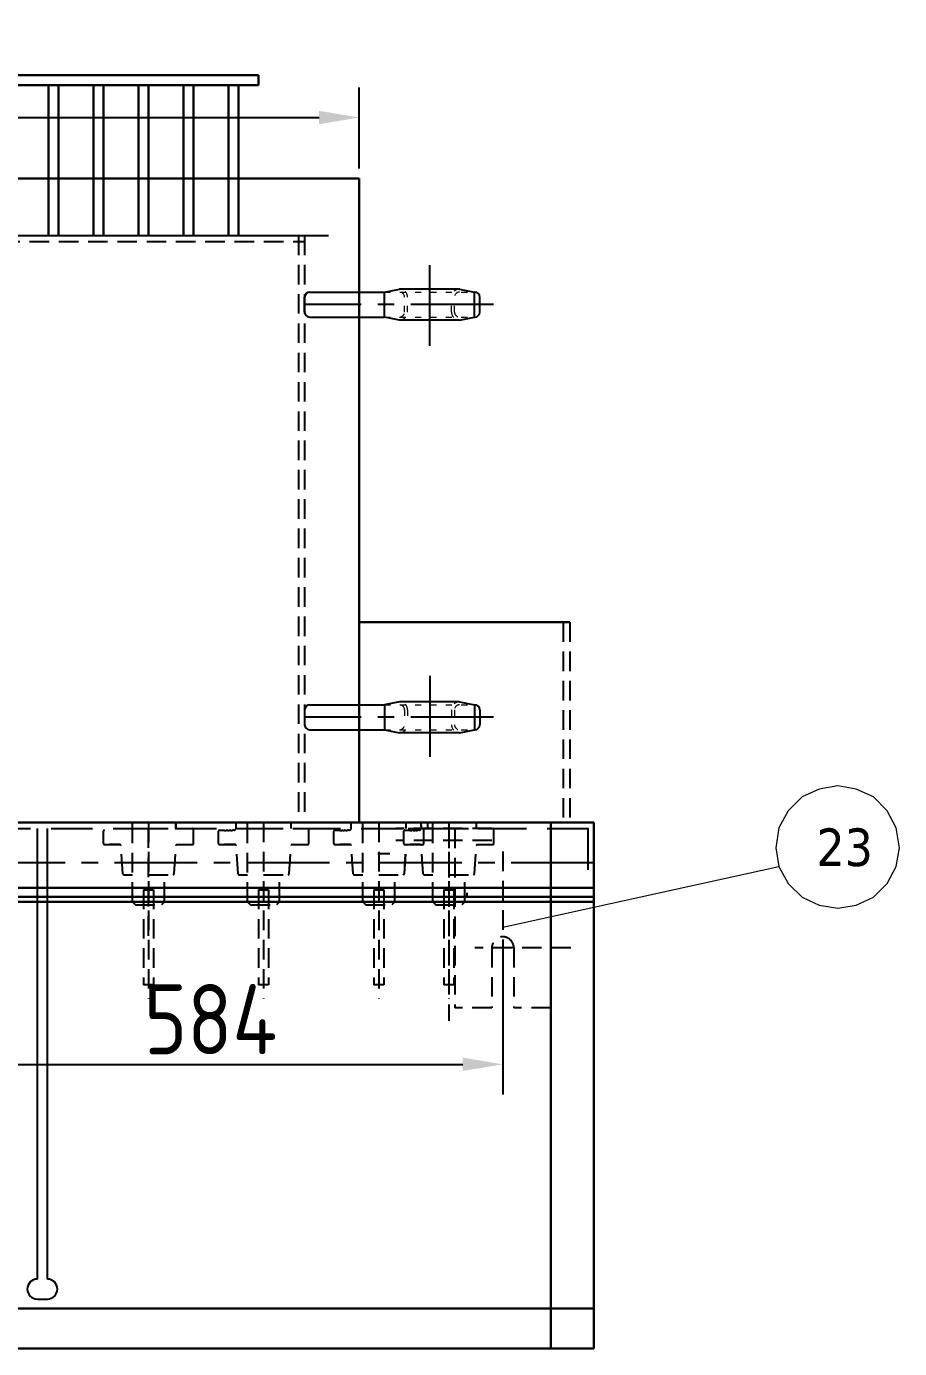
# Model space of a CAD drawing. Header units: millimetres. Extents: x 70841 to 133731, y -170061 to -164340.
# Drawn here: x 81846 to 82718, y -168938 to -167619 of the extents above; entities that cross this region are included whole.
import ezdxf

# ---------------------------------------------------------------- set-up
doc = ezdxf.new("R2010")
doc.units = ezdxf.units.MM
doc.header["$LTSCALE"] = 13
for name, pattern in [('ACAD_ISO03W100', [1.18, 0.47, -0.71]), ('CENTERX2', [101.6, 63.5, -12.7, 12.7, -12.7]), ('DASHED', [0.75, 0.5, -0.25]), ('HIDDEN', [9.525, 6.35, -3.175])]:
    doc.linetypes.add(name, pattern=pattern)
for name, color, linetype in [('1', 4, 'Continuous'), ('4虚线层', 6, 'DASHED'), ('粗实线', 4, 'Continuous'), ('细实线', 2, 'Continuous'), ('虚线', 6, 'HIDDEN'), ('铁心虚线', 1, 'DASHED')]:
    doc.layers.add(name, color=color, linetype=linetype)
doc.layers.add('标注、文本', color=3, linetype='Continuous', lineweight=25)
doc.layers.add('铁心', color=3, linetype='Continuous', lineweight=0)
doc.styles.get("Standard").update_dxf_attribs({"font": 'gbenor.shx', "bigfont": 'gbcbig.shx'})
doc.styles.add('Tahoma$001', font='tahoma.ttf', dxfattribs={"height": 2.159784})
doc.dimstyles.new('1-15', dxfattribs={"dimscale": 20, "dimtxt": 3.5, "dimasz": 2, "dimexe": 1.5, "dimexo": 0.5, "dimgap": 0.5, "dimtad": 1, "dimtoh": 1, "dimdec": 1, "dimdsep": 46, "dimtxsty": 'Standard', "dimcen": 2.5, "dimclrd": 3, "dimclre": 3, "dimclrt": 3, "dimadec": 0, "dimazin": 2, "dimtfac": 1, "dimtdec": 1, "dimtmove": 0, "dimatfit": 2, "dimfxl": 1, "dimarcsym": 0})

# ---------------------------------------------------------------- blocks, each defined once
blk = doc.blocks.new('*D1662')
at = {"layer": 'Defpoints', "color": 0, "transparency": 16777216}
for p in [(82178.7, -167709.4), (81297.7, -167770.2), (82178.7, -167770.2)]:
    blk.add_point(p, dxfattribs=at)
at = {"layer": '标注、文本', "color": 3, "lineweight": -2, "transparency": 16777216}
for p, q in [((81297.7, -167760.2), (81297.7, -167679.4)), ((82178.7, -167760.2), (82178.7, -167679.4)), ((81337.7, -167709.4), (82138.7, -167709.4))]:
    blk.add_line(p, q, dxfattribs=at)
at = {"layer": '标注、文本', "color": 3, "transparency": 16777216}
for points in [[(81337.7, -167702.8), (81337.7, -167716.1), (81297.7, -167709.4)], [(82138.7, -167702.8), (82138.7, -167716.1), (82178.7, -167709.4)]]:
    blk.add_solid(points, dxfattribs=at)
at = {"layer": '标注、文本', "color": 3, "transparency": 16777216, "insert": (81738.2, -167664.4), "char_height": 70, "attachment_point": 5}
blk.add_mtext('881', dxfattribs=at)
blk = doc.blocks.new('*D1664')
at = {"layer": 'Defpoints', "color": 0, "transparency": 16777216}
for p in [(81738.2, -168492.2), (82322.2, -168538.2), (82322.2, -168654.5)]:
    blk.add_point(p, dxfattribs=at)
at = {"layer": '标注、文本', "color": 3, "lineweight": -2, "transparency": 16777216}
for p, q in [((81738.2, -168502.2), (81738.2, -168684.5)), ((82322.2, -168548.2), (82322.2, -168684.5)), ((81778.2, -168654.5), (82282.2, -168654.5))]:
    blk.add_line(p, q, dxfattribs=at)
at = {"layer": '标注、文本', "color": 3, "transparency": 16777216}
for points in [[(81778.2, -168647.8), (81778.2, -168661.1), (81738.2, -168654.5)], [(82282.2, -168647.8), (82282.2, -168661.1), (82322.2, -168654.5)]]:
    blk.add_solid(points, dxfattribs=at)
at = {"layer": '标注、文本', "color": 3, "transparency": 16777216, "insert": (82030.2, -168609.5), "char_height": 70, "attachment_point": 5}
blk.add_mtext('584', dxfattribs=at)

msp = doc.modelspace()

# ---------------------------------------------------------------- linework, layer by layer
at = {"layer": '1', "color": 1, "linetype": 'CENTERX2', "lineweight": -3, "ltscale": 0.1}
for p, q in [((82249.17, -167937.464), (82249.17, -167856.771)), ((82312.791, -167896.129), (82124.178, -167896.129)), ((82249.17, -168266.74), (82249.17, -168347.432)), ((82312.791, -168308.075), (82124.178, -168308.075)), ((82413.178, -168453.203), (81128.178, -168453.203))]:
    msp.add_line(p, q, dxfattribs=at)
at = {"layer": '4虚线层', "ltscale": 3}
for p, q in [((82382.535, -168213.203), (82382.535, -168413.203)), ((82389.227, -168213.203), (82389.227, -168413.203))]:
    msp.add_line(p, q, dxfattribs=at)
at = {"layer": '标注、文本'}
for p, q in [((81328.178, -167827.203), (82148.178, -167827.203)), ((82124.178, -167903.629), (82124.178, -167888.629)), ((82129.178, -167883.629), (82203.92, -167883.629)), ((82203.92, -167883.629), (82218.92, -167880.629)), ((82203.92, -167908.629), (82203.92, -167883.629)), ((82278.92, -167880.629), (82218.92, -167880.629)), ((82278.92, -167880.629), (82293.92, -167883.629)), ((82293.92, -167908.629), (82293.92, -167883.629)), ((82299.161, -167903.629), (82299.161, -167888.629)), ((82129.178, -167908.629), (82203.92, -167908.629)), ((82218.92, -167911.629), (82203.92, -167908.629)), ((82278.92, -167911.629), (82218.92, -167911.629)), ((82278.92, -167911.629), (82293.92, -167908.629)), ((82124.178, -168300.575), (82124.178, -168315.575)), ((82129.178, -168295.575), (82203.92, -168295.575)), ((82218.92, -168292.575), (82203.92, -168295.575)), ((82203.92, -168295.575), (82203.92, -168320.575)), ((82278.92, -168292.575), (82218.92, -168292.575)), ((82278.92, -168292.575), (82293.92, -168295.575)), ((82293.92, -168295.575), (82293.92, -168320.575)), ((82299.161, -168300.575), (82299.161, -168315.575)), ((82129.178, -168320.575), (82203.92, -168320.575)), ((82203.92, -168320.575), (82218.92, -168323.575)), ((82278.92, -168323.575), (82218.92, -168323.575)), ((82278.92, -168323.575), (82293.92, -168320.575)), ((81857.178, -168868.835), (81857.178, -168419.203)), ((81867.178, -168868.835), (81867.178, -168419.203)), ((81847.178, -168878.835), (81847.178, -168878.835)), ((81877.178, -168878.835), (81877.178, -168878.835)), ((81857.178, -168888.835), (81867.178, -168888.835)), ((81857.178, -168888.835), (81857.178, -168888.835)), ((81867.178, -168888.835), (81867.178, -168888.835))]:
    msp.add_line(p, q, dxfattribs=at)
at = {"layer": '标注、文本', "color": 2, "linetype": 'ACAD_ISO03W100', "lineweight": 18}
for p, q in [((82203.92, -167883.629), (82294.161, -167883.629)), ((82223.92, -167903.629), (82223.92, -167888.629)), ((82226.92, -167903.629), (82226.92, -167888.629)), ((82270.92, -167903.629), (82270.92, -167888.629)), ((82273.92, -167903.629), (82273.92, -167888.629)), ((82203.92, -167908.629), (82294.161, -167908.629)), ((82203.92, -168295.575), (82294.161, -168295.575)), ((82223.92, -168300.575), (82223.92, -168315.575)), ((82226.92, -168300.575), (82226.92, -168315.575)), ((82270.92, -168300.575), (82270.92, -168315.575)), ((82273.92, -168300.575), (82273.92, -168315.575)), ((82203.92, -168320.575), (82294.161, -168320.575))]:
    msp.add_line(p, q, dxfattribs=at)
at = {"layer": '标注、文本'}
for centre, radius, start, end in [((82129.178, -167888.629), 5, 90, 180), ((82294.161, -167888.629), 5, 0, 90), ((82129.178, -167903.629), 5, 180, 270), ((82294.161, -167903.629), 5, 270, 0), ((82129.178, -168300.575), 5, 90, 180), ((82294.161, -168300.575), 5, 0, 90), ((82129.178, -168315.575), 5, 180, 270), ((82294.161, -168315.575), 5, 270, 0), ((81857.178, -168878.835), 10, 90, 180), ((81857.178, -168878.835), 10, 180, 270), ((81867.178, -168878.835), 10, 0, 90), ((81867.178, -168878.835), 10, 270, 0)]:
    msp.add_arc(centre, radius, start, end, dxfattribs=at)
at = {"layer": '标注、文本', "color": 2, "linetype": 'ACAD_ISO03W100', "lineweight": 18}
for centre, radius, start, end in [((82218.92, -167888.629), 8, 0, 90), ((82218.92, -167888.629), 5, 0, 90), ((82278.92, -167888.629), 8, 90, 180), ((82278.92, -167888.629), 5, 90, 180), ((82218.92, -167903.629), 5, 270, 0), ((82218.92, -167903.629), 8, 270, 0), ((82278.92, -167903.629), 8, 180, 270), ((82278.92, -167903.629), 5, 180, 270), ((82218.92, -168300.575), 8, 0, 90), ((82218.92, -168300.575), 5, 0, 90), ((82278.92, -168300.575), 8, 90, 180), ((82278.92, -168300.575), 5, 90, 180), ((82218.92, -168315.575), 5, 270, 0), ((82218.92, -168315.575), 8, 270, 0), ((82278.92, -168315.575), 8, 180, 270), ((82278.92, -168315.575), 5, 180, 270)]:
    msp.add_arc(centre, radius, start, end, dxfattribs=at)
at = {"layer": '粗实线', "lineweight": 30}
for p, q in [((81398.178, -167667.203), (82078.178, -167667.203)), ((82078.178, -167667.203), (82078.178, -167677.203)), ((81398.178, -167677.203), (82078.178, -167677.203)), ((81868.178, -167677.203), (81868.178, -167827.203)), ((81878.178, -167677.203), (81878.178, -167827.203)), ((81913.178, -167677.203), (81913.178, -167827.203)), ((81923.178, -167677.203), (81923.178, -167827.203)), ((81958.178, -167677.203), (81958.178, -167827.203)), ((81968.178, -167677.203), (81968.178, -167827.203)), ((82003.178, -167677.203), (82003.178, -167827.203)), ((82013.178, -167677.203), (82013.178, -167827.203)), ((82048.178, -167677.203), (82048.178, -167827.203)), ((82058.178, -167677.203), (82058.178, -167827.203)), ((81297.678, -167770.203), (82178.678, -167770.203)), ((82178.678, -167770.203), (82178.678, -168413.203)), ((82178.678, -168213.203), (82389.227, -168213.203)), ((81128.178, -168413.203), (82413.178, -168413.203)), ((82370.178, -168413.203), (82370.178, -168938.203)), ((82413.178, -168413.203), (82413.178, -168478.203)), ((82413.178, -168413.203), (82413.178, -168938.203)), ((81128.178, -168478.203), (82413.178, -168478.203)), ((81128.178, -168898.203), (82413.178, -168898.203)), ((81128.178, -168938.203), (82413.178, -168938.203))]:
    msp.add_line(p, q, dxfattribs=at)
at = {"layer": '细实线', "color": 4, "lineweight": 30}
for p, q in [((81128.178, -168487.159), (82413.178, -168487.159)), ((81128.178, -168492.159), (82413.178, -168492.159))]:
    msp.add_line(p, q, dxfattribs=at)
at = {"layer": '虚线', "ltscale": 0.5}
for p, q in [((81128.178, -168419.203), (82413.178, -168419.203)), ((82407.178, -168419.203), (82407.178, -168478.203))]:
    msp.add_line(p, q, dxfattribs=at)
at = {"layer": '铁心'}
msp.add_lwpolyline([(82718.486, -168438.38), (82715.173, -168418.502), (82706.137, -168401.334), (82692.282, -168387.48), (82675.115, -168379.95), (82656.742, -168376.637), (82638.069, -168379.95), (82621.202, -168387.48), (82607.347, -168401.334), (82598.011, -168418.502), (82594.999, -168438.38), (82598.011, -168457.054), (82607.347, -168473.92), (82621.202, -168487.775), (82638.069, -168495.606), (82656.742, -168498.618), (82675.115, -168495.606), (82692.282, -168487.775), (82706.137, -168473.92), (82715.173, -168457.054)], close=True, dxfattribs=at)
msp.add_lwpolyline([(82322.178, -168517.681), (82598.011, -168457.054), (82598.011, -168457.054)], dxfattribs=at)
at = {"layer": '铁心虚线', "color": 6, "ltscale": 3}
for p, q in [((81352.178, -167827.203), (82124.178, -167827.203)), ((81352.178, -167833.203), (82124.178, -167833.203)), ((82118.178, -167827.203), (82118.178, -168413.203)), ((82124.178, -167827.203), (82124.178, -168413.203)), ((81952.19, -168492.203), (81952.19, -168413.203)), ((81968.198, -168413.203), (81968.178, -168589.092)), ((81968.191, -168419.203), (82008.19, -168419.203)), ((81968.203, -168419.203), (82008.202, -168419.203)), ((81968.209, -168419.203), (82012.208, -168419.203)), ((81968.212, -168526.233), (81968.212, -168413.203)), ((81968.212, -168413.203), (81968.212, -168465.203)), ((81995.69, -168419.203), (81995.69, -168413.203)), ((81995.702, -168419.203), (81995.702, -168413.203)), ((82055.72, -168417.203), (82055.72, -168413.203)), ((82055.739, -168418.703), (82055.738, -168413.203)), ((82067.22, -168492.203), (82067.22, -168413.203)), ((82083.229, -168413.203), (82083.209, -168589.092)), ((82083.221, -168419.203), (82123.22, -168419.203)), ((82083.233, -168419.203), (82123.232, -168419.203)), ((82083.24, -168419.203), (82127.239, -168419.203)), ((82110.72, -168419.203), (82110.72, -168413.203)), ((82110.732, -168419.203), (82110.732, -168413.203)), ((82170.738, -168417.203), (82170.738, -168413.203)), ((82170.757, -168418.703), (82170.756, -168413.203)), ((82182.238, -168492.203), (82182.238, -168413.203)), ((82198.247, -168413.203), (82198.227, -168589.092)), ((82198.239, -168419.203), (82238.238, -168419.203)), ((82198.252, -168419.203), (82238.251, -168419.203)), ((82198.258, -168419.203), (82242.257, -168419.203)), ((82311.263, -168419.203), (82215.263, -168419.203)), ((82225.738, -168419.203), (82225.738, -168413.203)), ((82225.751, -168419.203), (82225.751, -168413.203)), ((82240.74, -168417.203), (82240.74, -168413.203)), ((82240.759, -168418.703), (82240.757, -168413.203)), ((82246.763, -168413.203), (82246.763, -168419.203)), ((82252.24, -168492.203), (82252.24, -168413.203)), ((82268.248, -168413.203), (82268.229, -168589.092)), ((82268.241, -168419.203), (82308.24, -168419.203)), ((82268.253, -168419.203), (82308.252, -168419.203)), ((82268.259, -168419.203), (82312.259, -168419.203)), ((82268.263, -168419.203), (82268.263, -168611.203)), ((82274.178, -168419.203), (82274.178, -168598.203)), ((82295.74, -168419.203), (82295.74, -168413.203)), ((82295.752, -168419.203), (82295.752, -168413.203)), ((82370.178, -168419.203), (82370.178, -168598.203)), ((81923.208, -168434.203), (81923.208, -168421.685)), ((82013.208, -168434.203), (82013.208, -168420.203)), ((82038.239, -168434.203), (82038.239, -168421.685)), ((82039.239, -168420.686), (82044.246, -168420.703)), ((82044.246, -168421.26), (82044.246, -168420.703)), ((82046.191, -168421.26), (82044.246, -168421.26)), ((82046.191, -168420.703), (82046.191, -168421.26)), ((82046.191, -168420.703), (82046.191, -168421.26)), ((82047.14, -168420.703), (82046.191, -168420.703)), ((82047.14, -168421.26), (82047.14, -168420.703)), ((82049.085, -168421.26), (82047.14, -168421.26)), ((82050.034, -168420.703), (82049.085, -168420.703)), ((82049.085, -168420.703), (82049.085, -168421.26)), ((82049.085, -168420.703), (82049.085, -168421.26)), ((82050.034, -168421.26), (82050.034, -168420.703)), ((82051.979, -168421.26), (82050.034, -168421.26)), ((82053.739, -168420.703), (82051.979, -168420.703)), ((82051.979, -168420.703), (82051.979, -168421.26)), ((82128.239, -168434.203), (82128.239, -168420.203)), ((82153.257, -168434.203), (82153.257, -168421.685)), ((82154.257, -168420.686), (82159.265, -168420.703)), ((82159.265, -168421.26), (82159.265, -168420.703)), ((82161.209, -168421.26), (82159.265, -168421.26)), ((82161.209, -168420.703), (82161.209, -168421.26)), ((82161.209, -168420.703), (82161.209, -168421.26)), ((82162.159, -168420.703), (82161.209, -168420.703)), ((82162.159, -168421.26), (82162.159, -168420.703)), ((82164.103, -168421.26), (82162.159, -168421.26)), ((82165.052, -168420.703), (82164.103, -168420.703)), ((82164.103, -168420.703), (82164.103, -168421.26)), ((82164.103, -168420.703), (82164.103, -168421.26)), ((82165.052, -168421.26), (82165.052, -168420.703)), ((82166.997, -168421.26), (82165.052, -168421.26)), ((82168.757, -168420.703), (82166.997, -168420.703)), ((82166.997, -168420.703), (82166.997, -168421.26)), ((82311.263, -168431.203), (82215.263, -168431.203)), ((82223.259, -168434.203), (82223.259, -168421.685)), ((82224.259, -168420.686), (82229.266, -168420.703)), ((82229.266, -168421.26), (82229.266, -168420.703)), ((82231.211, -168421.26), (82229.266, -168421.26)), ((82231.211, -168420.703), (82231.211, -168421.26)), ((82231.211, -168420.703), (82231.211, -168421.26)), ((82232.16, -168420.703), (82231.211, -168420.703)), ((82232.16, -168421.26), (82232.16, -168420.703)), ((82234.105, -168421.26), (82232.16, -168421.26)), ((82235.054, -168420.703), (82234.105, -168420.703)), ((82234.105, -168420.703), (82234.105, -168421.26)), ((82234.105, -168420.703), (82234.105, -168421.26)), ((82235.054, -168421.26), (82235.054, -168420.703)), ((82236.999, -168421.26), (82235.054, -168421.26)), ((82238.759, -168420.703), (82236.999, -168420.703)), ((82236.999, -168420.703), (82236.999, -168421.26)), ((82243.257, -168434.203), (82243.257, -168420.203)), ((82313.259, -168434.203), (82313.259, -168420.203)), ((81924.208, -168435.203), (81939.773, -168435.203)), ((81939.754, -168435.203), (81929.19, -168435.203)), ((81939.766, -168435.203), (81929.202, -168435.203)), ((81942.627, -168464.27), (81940.752, -168436.137)), ((81942.64, -168464.27), (81940.764, -168436.137)), ((81993.752, -168464.27), (81995.627, -168436.137)), ((81993.764, -168464.27), (81995.64, -168436.137)), ((81996.625, -168435.203), (82007.191, -168435.205)), ((81996.637, -168435.203), (82007.203, -168435.205)), ((81996.644, -168435.203), (82012.208, -168435.203)), ((82039.239, -168435.203), (82054.803, -168435.203)), ((82054.785, -168435.203), (82044.22, -168435.203)), ((82054.797, -168435.203), (82044.232, -168435.203)), ((82057.658, -168464.27), (82055.782, -168436.137)), ((82057.67, -168464.27), (82055.795, -168436.137)), ((82108.782, -168464.27), (82110.658, -168436.137)), ((82108.795, -168464.27), (82110.67, -168436.137)), ((82111.656, -168435.203), (82122.221, -168435.205)), ((82111.668, -168435.203), (82122.234, -168435.205)), ((82111.674, -168435.203), (82127.239, -168435.203)), ((82154.257, -168435.203), (82169.821, -168435.203)), ((82169.803, -168435.203), (82159.238, -168435.203)), ((82169.815, -168435.203), (82159.251, -168435.203)), ((82172.676, -168464.27), (82170.801, -168436.137)), ((82172.688, -168464.27), (82170.813, -168436.137)), ((82197.261, -168444.203), (82209.261, -168444.203)), ((82223.801, -168464.27), (82225.676, -168436.137)), ((82223.813, -168464.27), (82225.688, -168436.137)), ((82224.259, -168435.203), (82239.823, -168435.203)), ((82226.674, -168435.203), (82237.24, -168435.205)), ((82226.686, -168435.203), (82237.252, -168435.205)), ((82226.693, -168435.203), (82242.257, -168435.203)), ((82239.804, -168435.203), (82229.24, -168435.203)), ((82239.817, -168435.203), (82229.252, -168435.203)), ((82242.678, -168464.27), (82240.802, -168436.137)), ((82242.69, -168464.27), (82240.814, -168436.137)), ((82293.802, -168464.27), (82295.678, -168436.137)), ((82293.814, -168464.27), (82295.69, -168436.137)), ((82296.675, -168435.203), (82307.241, -168435.205)), ((82296.688, -168435.203), (82307.253, -168435.205)), ((82296.694, -168435.203), (82312.259, -168435.203)), ((82322.178, -168442.203), (82322.178, -168634.203)), ((81943.625, -168465.203), (81952.19, -168465.203)), ((81943.637, -168465.203), (81952.202, -168465.203)), ((81968.191, -168465.203), (81992.754, -168465.203)), ((81968.203, -168465.203), (81992.766, -168465.203)), ((81984.19, -168492.203), (81984.19, -168465.203)), ((82058.656, -168465.203), (82067.22, -168465.203)), ((82058.668, -168465.203), (82067.232, -168465.203)), ((82083.221, -168465.203), (82107.785, -168465.203)), ((82083.234, -168465.203), (82107.797, -168465.203)), ((82099.22, -168492.203), (82099.22, -168465.203)), ((82173.674, -168465.203), (82182.238, -168465.203)), ((82173.686, -168465.203), (82182.251, -168465.203)), ((82198.24, -168465.203), (82222.803, -168465.203)), ((82198.252, -168465.203), (82222.815, -168465.203)), ((82214.238, -168492.203), (82214.238, -168465.203)), ((82243.675, -168465.203), (82252.24, -168465.203)), ((82243.688, -168465.203), (82252.252, -168465.203)), ((82268.241, -168465.203), (82292.804, -168465.203)), ((82268.253, -168465.203), (82292.817, -168465.203)), ((82284.24, -168492.203), (82284.24, -168465.203)), ((81963.187, -168480.203), (81963.185, -168575.203)), ((81963.187, -168480.203), (81973.174, -168480.203)), ((81973.174, -168480.203), (81973.172, -168575.203)), ((82078.218, -168480.203), (82078.216, -168575.203)), ((82078.218, -168480.203), (82088.204, -168480.203)), ((82088.204, -168480.203), (82088.202, -168575.203)), ((82193.236, -168480.203), (82193.234, -168575.203)), ((82193.236, -168480.203), (82203.222, -168480.203)), ((82203.222, -168480.203), (82203.22, -168575.203)), ((82263.238, -168480.203), (82263.236, -168575.203)), ((82263.238, -168480.203), (82273.224, -168480.203)), ((82273.224, -168480.203), (82273.222, -168575.203)), ((82286.302, -168483.159), (82286.302, -168487.159)), ((82286.302, -168483.159), (82286.302, -168487.159)), ((81952.185, -168492.203), (81955.185, -168495.203)), ((81984.185, -168492.203), (81952.185, -168492.203)), ((81952.19, -168492.203), (81955.19, -168495.203)), ((81984.19, -168492.203), (81952.19, -168492.203)), ((81955.185, -168495.203), (81981.185, -168495.203)), ((81955.19, -168495.203), (81981.19, -168495.203)), ((81984.185, -168492.203), (81981.185, -168495.203)), ((81984.19, -168492.203), (81981.19, -168495.203)), ((82067.216, -168492.203), (82070.216, -168495.203)), ((82099.216, -168492.203), (82067.216, -168492.203)), ((82067.22, -168492.203), (82070.22, -168495.203)), ((82099.22, -168492.203), (82067.22, -168492.203)), ((82070.216, -168495.203), (82096.216, -168495.203)), ((82070.22, -168495.203), (82096.22, -168495.203)), ((82099.216, -168492.203), (82096.216, -168495.203)), ((82099.22, -168492.203), (82096.22, -168495.203)), ((82182.234, -168492.203), (82185.234, -168495.203)), ((82214.234, -168492.203), (82182.234, -168492.203)), ((82182.238, -168492.203), (82185.238, -168495.203)), ((82214.238, -168492.203), (82182.238, -168492.203)), ((82185.234, -168495.203), (82211.234, -168495.203)), ((82185.238, -168495.203), (82211.238, -168495.203)), ((82214.234, -168492.203), (82211.234, -168495.203)), ((82214.238, -168492.203), (82211.238, -168495.203)), ((82252.236, -168492.203), (82255.236, -168495.203)), ((82284.236, -168492.203), (82252.236, -168492.203)), ((82252.24, -168492.203), (82255.24, -168495.203)), ((82284.24, -168492.203), (82252.24, -168492.203)), ((82255.236, -168495.203), (82281.236, -168495.203)), ((82255.24, -168495.203), (82281.24, -168495.203)), ((82284.236, -168492.203), (82281.236, -168495.203)), ((82284.24, -168492.203), (82281.24, -168495.203)), ((82390.177, -168538.203), (82294.177, -168538.203)), ((82311.178, -168538.203), (82311.178, -168598.203)), ((82333.178, -168538.203), (82333.178, -168598.203)), ((81973.172, -168575.203), (81963.185, -168575.203)), ((82088.202, -168575.203), (82078.216, -168575.203)), ((82203.22, -168575.203), (82193.234, -168575.203)), ((82273.222, -168575.203), (82263.236, -168575.203)), ((82311.178, -168598.203), (82274.178, -168598.203)), ((82370.178, -168598.203), (82333.178, -168598.203))]:
    msp.add_line(p, q, dxfattribs=at)
for centre, radius, start, end in [((82012.208, -168420.203), 1, 0, 90), ((82053.739, -168418.703), 2, 270, 0), ((82053.739, -168418.703), 2, 270, 0), ((82127.239, -168420.203), 1, 0, 90), ((82168.757, -168418.703), 2, 270, 0), ((82168.757, -168418.703), 2, 270, 0), ((82238.759, -168418.703), 2, 270, 0), ((82238.759, -168418.703), 2, 270, 0), ((82242.257, -168420.203), 1, 0, 90), ((82312.259, -168420.203), 1, 0, 90), ((81924.208, -168421.686), 1, 90, 180), ((82039.239, -168421.686), 1, 90, 180), ((82154.257, -168421.686), 1, 90, 180), ((82224.259, -168421.686), 1, 90, 180), ((81924.208, -168434.203), 1, 180, 270), ((81939.754, -168436.203), 1, 3.814075, 90), ((81939.766, -168436.203), 1, 3.814075, 90), ((81939.773, -168436.203), 1, 3.814075, 90), ((81996.625, -168436.203), 1, 90, 176.185925), ((81996.637, -168436.203), 1, 90, 176.185925), ((81996.644, -168436.203), 1, 90, 176.185925), ((82012.208, -168434.203), 1, 270, 0), ((82039.239, -168434.203), 1, 180, 270), ((82054.785, -168436.203), 1, 3.814075, 90), ((82054.797, -168436.203), 1, 3.814075, 90), ((82054.803, -168436.203), 1, 3.814075, 90), ((82111.656, -168436.203), 1, 90, 176.185925), ((82111.668, -168436.203), 1, 90, 176.185925), ((82111.674, -168436.203), 1, 90, 176.185925), ((82127.239, -168434.203), 1, 270, 0), ((82154.257, -168434.203), 1, 180, 270), ((82169.803, -168436.203), 1, 3.814075, 90), ((82169.815, -168436.203), 1, 3.814075, 90), ((82169.821, -168436.203), 1, 3.814075, 90), ((82224.259, -168434.203), 1, 180, 270), ((82226.674, -168436.203), 1, 90, 176.185925), ((82226.686, -168436.203), 1, 90, 176.185925), ((82226.693, -168436.203), 1, 90, 176.185925), ((82239.804, -168436.203), 1, 3.814075, 90), ((82239.817, -168436.203), 1, 3.814075, 90), ((82239.823, -168436.203), 1, 3.814075, 90), ((82242.257, -168434.203), 1, 270, 0), ((82296.675, -168436.203), 1, 90, 176.185925), ((82296.688, -168436.203), 1, 90, 176.185925), ((82296.694, -168436.203), 1, 90, 176.185925), ((82312.259, -168434.203), 1, 270, 0), ((81943.625, -168464.203), 1, 183.814075, 270), ((81943.637, -168464.203), 1, 183.814075, 270), ((81992.754, -168464.203), 1, 270, 356.185925), ((81992.766, -168464.203), 1, 270, 356.185925), ((82058.656, -168464.203), 1, 183.814075, 270), ((82058.668, -168464.203), 1, 183.814075, 270), ((82107.785, -168464.203), 1, 270, 356.185925), ((82107.797, -168464.203), 1, 270, 356.185925), ((82173.674, -168464.203), 1, 183.814075, 270), ((82173.686, -168464.203), 1, 183.814075, 270), ((82222.803, -168464.203), 1, 270, 356.185925), ((82222.815, -168464.203), 1, 270, 356.185925), ((82243.675, -168464.203), 1, 183.814075, 270), ((82243.688, -168464.203), 1, 183.814075, 270), ((82292.804, -168464.203), 1, 270, 356.185925), ((82292.817, -168464.203), 1, 270, 356.185925), ((82322.178, -168538.203), 11, 0, 180)]:
    msp.add_arc(centre, radius, start, end, dxfattribs=at)

# ---------------------------------------------------------------- texts
at = {"layer": '铁心', "style": 'Tahoma$001'}
msp.add_text('23', height=37.5893, dxfattribs=at).set_placement((82635.407, -168456.61))

# ---------------------------------------------------------------- dimensions: what is measured, and where the dimension line sits
at = {"layer": '标注、文本'}
for base, p1, p2, picture, middle in [((82178.678, -167709.439), (81297.678, -167770.203), (82178.678, -167770.203), '*D1662', (81738.178, -167664.439)), ((82322.178, -168654.483), (81738.178, -168492.159), (82322.178, -168538.203), '*D1664', (82030.178, -168609.483))]:
    dim = msp.add_linear_dim(base=base, p1=p1, p2=p2, dimstyle='1-15', dxfattribs=at)
    dim.commit()
    dim.dimension.update_dxf_attribs({"geometry": picture, "text_midpoint": middle})

doc.saveas('drawing.dxf')
